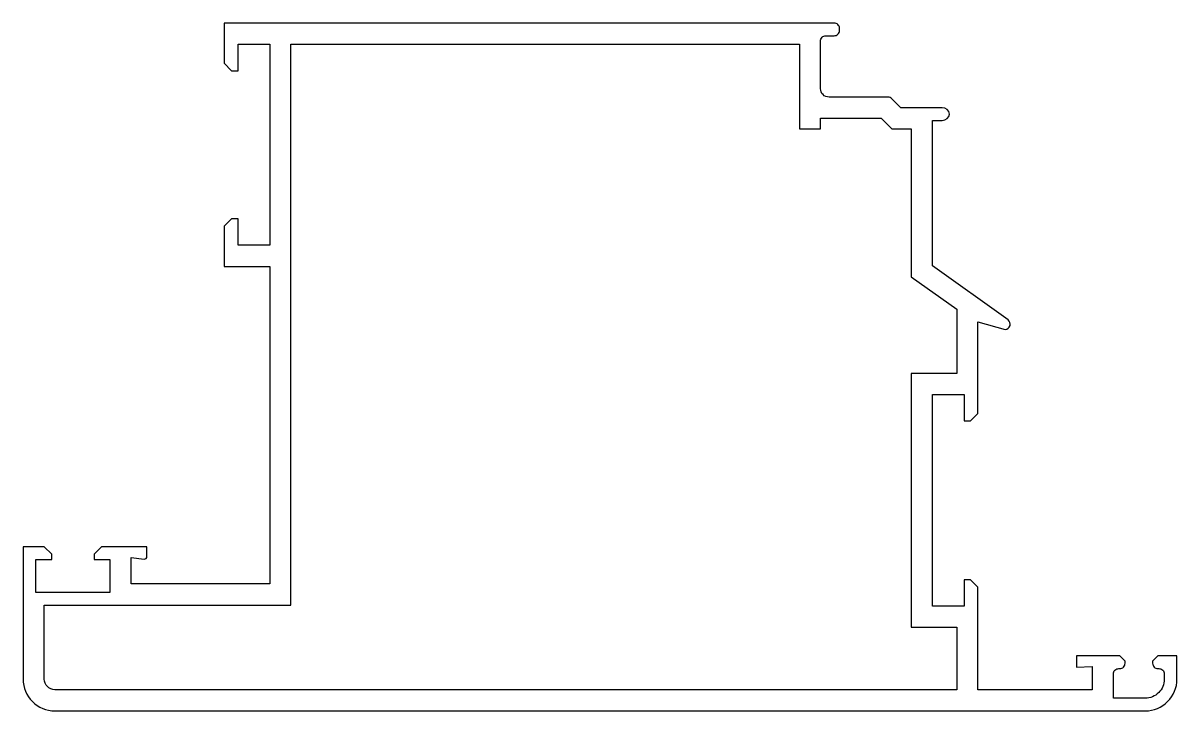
# Model space of a CAD drawing. Extents: x 319 to 428, y 169 to 234.
import ezdxf

# ---------------------------------------------------------------- set-up
doc = ezdxf.new("R2010")
doc.units = 0
doc.header["$LTSCALE"] = 15
doc.layers.add('5', color=5, linetype='CONTINUOUS')

msp = doc.modelspace()

# ---------------------------------------------------------------- linework, layer by layer
at = {"layer": '5', "color": 0, "linetype": 'CONTINUOUS'}
for points in [[(405.42, 224.69), (405.42, 224.69, 0.372825), (406.11, 225.29, 0.372825), (405.42, 225.89), (405.42, 225.89), (401.52, 225.89), (400.6, 226.8), (400.6, 226.8, 0.198912), (400.39, 226.89), (400.39, 226.89), (394.72, 226.89), (394.72, 226.89, -0.414214), (393.92, 227.69), (393.92, 227.69), (393.92, 232.19, -0.414214), (394.42, 232.69), (395.21, 232.69, 0.414214), (395.71, 233.19), (395.71, 233.39, 0.414214), (395.21, 233.89), (337.59, 233.89), (337.59, 230.09), (338.29, 229.39), (338.89, 229.39), (338.89, 231.89), (341.89, 231.89), (341.89, 212.89), (338.89, 212.89), (338.89, 215.39), (338.29, 215.39), (337.59, 214.69), (337.59, 210.89), (341.89, 210.89), (341.89, 180.89), (328.79, 180.89), (328.79, 183.39), (330.01, 183.24), (330.01, 183.24, 0.450078), (330.29, 183.49), (330.29, 183.49), (330.29, 184.39), (325.99, 184.39), (325.29, 183.69), (325.29, 183.19), (326.79, 183.19), (326.79, 180.09), (319.79, 180.09), (319.79, 183.19), (321.29, 183.19), (321.29, 183.69), (320.59, 184.39), (318.59, 184.39), (318.59, 171.89, 0.414214), (321.59, 168.89), (424.59, 168.89), (424.59, 168.89, 0.414214), (427.59, 171.89), (427.59, 171.89), (427.59, 174.09), (425.79, 174.09), (425.79, 174.09), (425.29, 173.59), (425.29, 173.59), (425.29, 173.39), (425.29, 173.39, 0.414214), (425.79, 172.89), (425.79, 172.89), (425.89, 172.89), (425.89, 172.89, -0.414214), (426.39, 172.39), (426.39, 172.39), (426.39, 171.89), (426.39, 171.89, -0.414214), (424.59, 170.09), (424.59, 170.09), (421.59, 170.09), (421.59, 172.39), (421.59, 172.39, -0.414214), (422.09, 172.89), (422.09, 172.89), (422.19, 172.89), (422.19, 172.89, 0.414214), (422.69, 173.39), (422.69, 173.39), (422.69, 173.59), (422.19, 174.09), (422.19, 174.09), (418.09, 174.09), (418.09, 173.03), (419.59, 173.09), (419.59, 170.89), (408.79, 170.89), (408.79, 180.59), (408.09, 181.29), (407.49, 181.29), (407.49, 178.79), (404.49, 178.79), (404.49, 198.79), (407.49, 198.79), (407.49, 196.29), (408.09, 196.29), (408.79, 196.99), (408.79, 205.66), (411.37, 204.94), (411.37, 204.94, 0.707642), (411.63, 205.84), (411.63, 205.84), (404.49, 210.94), (404.49, 224.69)], [(402.49, 223.89), (402.49, 209.91), (406.79, 206.84), (406.79, 200.79), (402.49, 200.79), (402.49, 176.79), (406.79, 176.79), (406.79, 170.89), (321.59, 170.89, -0.414214), (320.59, 171.89), (320.59, 178.89), (343.89, 178.89), (343.89, 231.89), (391.92, 231.89), (391.92, 223.89), (393.92, 223.89), (393.92, 224.89), (399.66, 224.89), (400.66, 223.89)]]:
    msp.add_lwpolyline(points, format="xyb", close=True, dxfattribs=at)

doc.saveas('drawing.dxf')
